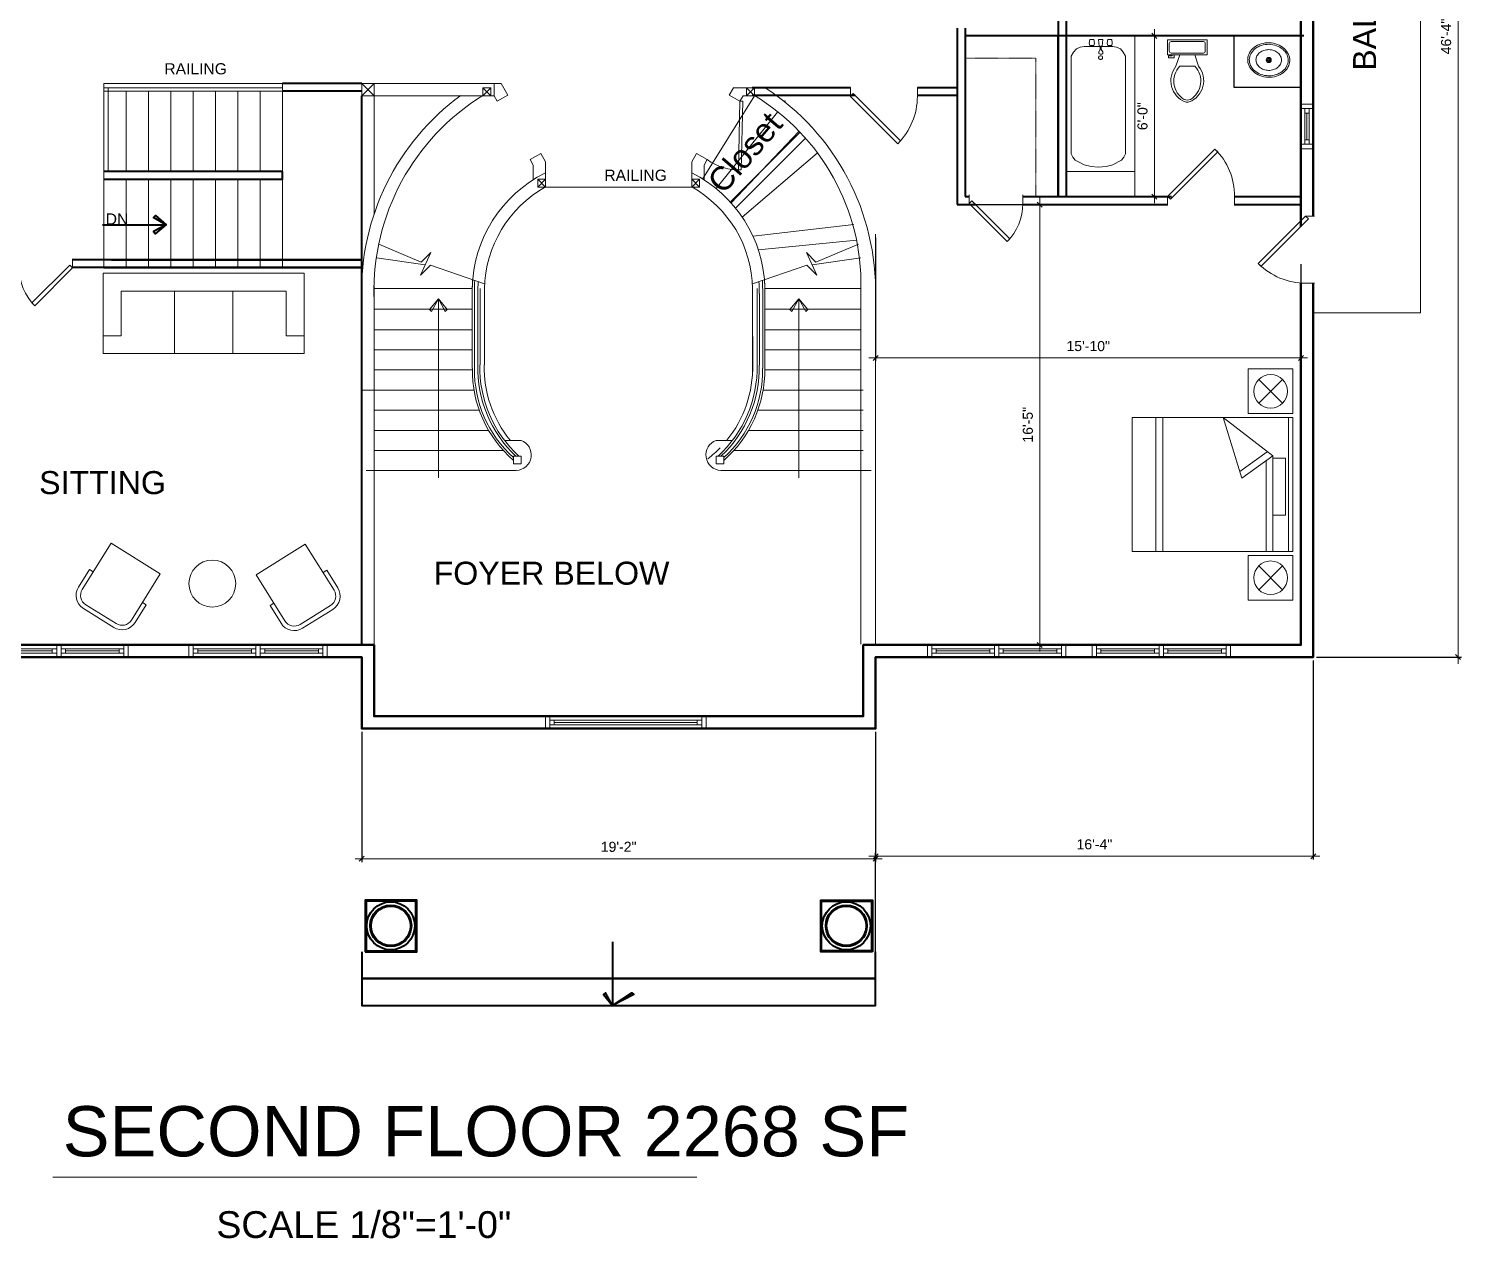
# Model space of a CAD drawing. Header units: inches. Extents: x 8 to 1527, y 13 to 937.
# Drawn here: x 885 to 1527, y 13 to 555 of the extents above; entities that cross this region are included whole.
import ezdxf

# ---------------------------------------------------------------- set-up
doc = ezdxf.new("R2010")
doc.units = ezdxf.units.IN
doc.header["$MEASUREMENT"] = 0
doc.linetypes.add('HIDDEN', pattern=[0.375, 0.25, -0.125])
doc.linetypes.add('Hidden (½x)', pattern=[0.1875, 0.125, -0.0625])
doc.layers.get('DefPoints').update_dxf_attribs({"color": 17})
doc.layers.add('1-N-FRAMING-TXT', color=4, linetype='Continuous')
doc.layers.add('PDF3_Text', color=7, linetype='Continuous')
for name, color, linetype, lineweight in [('A-DIM-480', 52, 'Continuous', 18), ('A-LIGHT+', 133, 'Continuous', 9), ('A-stairs', 30, 'Continuous', 13), ('A-WALL', 7, 'Continuous', 40), ('A-Wall-New', 1, 'Continuous', 50), ('A-windoor', 2, 'Continuous', 13), ('AFURNITURE', 134, 'Continuous', 18), ('Details', 2, 'Continuous', 15), ('DIM', 8, 'Continuous', 5), ('door', 43, 'Continuous', 13), ('Furniture', 132, 'Continuous', 5), ('hatch', 8, 'Continuous', 13)]:
    doc.layers.add(name, color=color, linetype=linetype, lineweight=lineweight)
doc.layers.add('PDF2_Layer 1', color=7, linetype='Continuous', true_color=0xffffff)
doc.styles.add('PDF Arial', font='arial.ttf')
doc.styles.get("Standard").update_dxf_attribs({"font": 'arial.ttf'})
doc.dimstyles.new('Forum 24', dxfattribs={"dimscale": 24, "dimtxt": 0.1875, "dimasz": 0.09375, "dimexe": 0.0625, "dimexo": 0.0625, "dimgap": 0.125, "dimtad": 1, "dimdec": 4, "dimrnd": 1, "dimzin": 7, "dimdsep": 46, "dimlunit": 4, "dimtxsty": 'Standard', "dimblk": 'OBLIQUE', "dimblk1": 'DIMTICK', "dimblk2": 'OBLIQUE', "dimcen": -0.0625, "dimdle": 0.125, "dimclrd": 256, "dimclre": 256, "dimclrt": 256, "dimadec": 0, "dimazin": 0, "dimtfac": 1, "dimtdec": 4, "dimtmove": 1, "dimatfit": 3, "dimfxl": 0.0625, "dimtvp": 1.2, "dimfrac": 2, "dimtolj": 1, "dimtzin": 7, "dimlwd": 13, "dimarcsym": 0})

# ---------------------------------------------------------------- blocks, each defined once
blk = doc.blocks.new('*U13')
for p, q in [((0, 0), (0, -4)), ((-24, 0), (-24, -4))]:
    blk.add_line(p, q)
blk.add_lwpolyline([(0, 0), (-16.97, 16.97), (-18.21, 15.73), (-1.24, -1.24)], close=True)
blk.add_arc((0, 0), 24, 135, 180)
blk = doc.blocks.new('A$C4D910482')
at = {"layer": 'Furniture', "linetype": 'Continuous'}
for p, q in [((31.34, 27.96), (7, 27.96)), ((16.29, 27.96), (16.29, 29.96)), ((31.34, 2), (31.34, 27.96)), ((2, 22.96), (2, 7)), ((7, 2), (31.34, 2)), ((16.29, 0), (16.29, 2))]:
    blk.add_line(p, q, dxfattribs=at)
for points in [[(16.29, 29.96), (7, 29.96)], [(0, 22.96), (0, 7)], [(7, 0), (16.29, 0)]]:
    blk.add_lwpolyline(points, dxfattribs=at)
for centre, radius, start, end in [((7, 22.96), 7, 90, 180), ((7, 22.96), 5, 90, 180), ((7, 7), 7, 180, 270), ((7, 7), 5, 180, 270)]:
    blk.add_arc(centre, radius, start, end, dxfattribs=at)
blk = doc.blocks.new('A$C13B4006E')
at = {"layer": 'Furniture'}
for p, q in [((0, 83.54), (0, 103.54)), ((0, 103.54), (20, 103.54)), ((20, 83.54), (20, 103.54)), ((4.68, 98.86), (15.32, 88.21)), ((4.68, 88.21), (15.32, 98.86)), ((0, 83.54), (20, 83.54)), ((2, 21.77), (2, 81.77)), ((9, 38.97), (9, 81.77)), ((12, 41.12), (12, 81.77)), ((58.34, 81.77), (58.34, 21.77)), ((61.34, 81.77), (61.34, 21.77)), ((9, 38.97), (22.88, 48.93)), ((11.48, 37.05), (23.81, 45.91)), ((22.88, 48.93), (31.26, 21.77)), ((31.26, 21.77), (9, 38.97)), ((0, 20), (20, 20)), ((0, 20), (0, 0)), ((20, 20), (20, 0)), ((4.68, 4.68), (15.32, 15.32)), ((4.68, 15.32), (15.32, 4.68)), ((0, 0), (20, 0))]:
    blk.add_line(p, q, dxfattribs=at)
blk.add_lwpolyline([(72, 81.77), (0, 81.77), (0, 21.77), (72, 21.77)], close=True, dxfattribs=at)
blk.add_lwpolyline([(9, 39.96), (3.3, 39.96), (3.3, 65.54), (9, 65.54)], dxfattribs=at)
for centre in [(10, 93.54), (10, 10)]:
    blk.add_circle(centre, 7.53, dxfattribs=at)
blk = doc.blocks.new('*U50')
for p, q in [((0, 0), (0, -4)), ((30, 0), (30, -4))]:
    blk.add_line(p, q)
blk.add_lwpolyline([(0, 0), (21.21, 21.21), (22.45, 19.98), (1.24, -1.24)], close=True)
blk.add_arc((0, 0), 30, 0, 45)
blk = doc.blocks.new('*U49')
for p, q in [((0, 0), (0, 4)), ((30, 0), (30, 4))]:
    blk.add_line(p, q)
blk.add_lwpolyline([(0, 0), (21.21, -21.21), (22.45, -19.98), (1.24, 1.24)], close=True)
blk.add_arc((0, 0), 30, 315, 0)
blk = doc.blocks.new('*U57')
for p, q in [((-24, 0), (4, 0)), ((-24, -3.75), (-24, -1.75)), ((-24, -1.75), (4, -1.75)), ((4, -3.75), (-24, -3.75)), ((-24, -5.5), (4, -5.5)), ((-22, -1.75), (-22, -3.75)), ((2, -2.75), (-22, -2.75)), ((2, -1.75), (2, -3.75)), ((4, -1.75), (4, -3.75))]:
    blk.add_line(p, q)
blk.add_lwpolyline([(-24, -5.5), (-26, -5.5), (-26, 0), (-24, 0)], close=True)
at = {"extrusion": (0, 0, -1)}
blk.add_lwpolyline([(-4, -5.5), (-6, -5.5), (-6, 0), (-4, 0)], close=True, dxfattribs=at)
blk = doc.blocks.new('*U25')
for p, q in [((-60, 0), (8, 0)), ((-60, -3.75), (-60, -1.75)), ((-60, -1.75), (8, -1.75)), ((8, -3.75), (-60, -3.75)), ((-60, -5.5), (8, -5.5)), ((-58, -1.75), (-58, -3.75)), ((6, -2.75), (-58, -2.75)), ((6, -1.75), (6, -3.75)), ((8, -1.75), (8, -3.75))]:
    blk.add_line(p, q)
blk.add_lwpolyline([(-60, -5.5), (-62, -5.5), (-62, 0), (-60, 0)], close=True)
at = {"extrusion": (0, 0, -1)}
blk.add_lwpolyline([(-8, -5.5), (-10, -5.5), (-10, 0), (-8, 0)], close=True, dxfattribs=at)
blk = doc.blocks.new('*U24')
for p, q in [((-24, 0), (-8, 0)), ((-24, -3.75), (-24, -1.75)), ((-24, -1.75), (-8, -1.75)), ((-8, -3.75), (-24, -3.75)), ((-24, -5.5), (-8, -5.5)), ((-22, -1.75), (-22, -3.75)), ((-10, -2.75), (-22, -2.75)), ((-10, -1.75), (-10, -3.75)), ((-8, -1.75), (-8, -3.75))]:
    blk.add_line(p, q)
blk.add_lwpolyline([(-24, -5.5), (-26, -5.5), (-26, 0), (-24, 0)], close=True)
at = {"extrusion": (0, 0, -1)}
blk.add_lwpolyline([(8, -5.5), (6, -5.5), (6, 0), (8, 0)], close=True, dxfattribs=at)
blk = doc.blocks.new('_Oblique')
at = {"color": 0, "linetype": 'ByBlock', "lineweight": -2}
blk.add_line((-0.5, -0.5), (0.5, 0.5), dxfattribs=at)
blk = doc.blocks.new('*D63')
at = {"layer": 'DefPoints', "color": 0, "transparency": 16777216}
for p in [(1300.92, 475.86), (1300.92, 278.65), (1337.93, 278.65)]:
    blk.add_point(p, dxfattribs=at)
at = {"layer": 'DIM', "lineweight": -2, "transparency": 16777216}
for p, q in [((1302.42, 475.86), (1339.43, 475.86)), ((1302.42, 278.65), (1339.43, 278.65))]:
    blk.add_line(p, q, dxfattribs=at)
at = {"layer": 'DIM', "lineweight": 13, "transparency": 16777216}
blk.add_line((1337.93, 478.86), (1337.93, 275.65), dxfattribs=at)
at = {"layer": 'DIM', "lineweight": 13, "transparency": 16777216, "xscale": 2.25, "yscale": 2.25, "zscale": 2.25}
for p, rotation in [((1337.93, 475.86), 90), ((1337.93, 278.65), 270)]:
    blk.add_blockref('_Oblique', p, dxfattribs=dict(at, rotation=rotation))
at = {"layer": 'DIM', "transparency": 16777216, "insert": (1332.63, 377.25), "char_height": 4.5, "attachment_point": 5, "rotation": 90}
blk.add_mtext('\\A1;16\'-5"', dxfattribs=at)
blk = doc.blocks.new('DIMTICK')
for p, q in [((-1, 0), (1, 0)), ((0, 1), (0, -1))]:
    blk.add_line(p, q)
at = {"const_width": 0.141}
blk.add_lwpolyline([(0.71, 0.71), (-0.71, -0.71)], dxfattribs=at)
blk = doc.blocks.new('*D64')
at = {"layer": 'DefPoints', "color": 0, "transparency": 16777216}
for p in [(1264.41, 462.64), (1454.91, 450.64), (1454.91, 407.17)]:
    blk.add_point(p, dxfattribs=at)
at = {"layer": 'DIM', "lineweight": -2, "transparency": 16777216}
for p, q in [((1264.41, 461.14), (1264.41, 405.67)), ((1454.91, 449.14), (1454.91, 405.67))]:
    blk.add_line(p, q, dxfattribs=at)
at = {"layer": 'DIM', "lineweight": 13, "transparency": 16777216}
blk.add_line((1261.41, 407.17), (1457.91, 407.17), dxfattribs=at)
at = {"layer": 'DIM', "lineweight": 13, "transparency": 16777216, "xscale": 2.25, "yscale": 2.25, "zscale": 2.25, "rotation": 180}
blk.add_blockref('_Oblique', (1264.41, 407.17), dxfattribs=at)
at = {"layer": 'DIM', "lineweight": 13, "transparency": 16777216, "xscale": 2.25, "yscale": 2.25, "zscale": 2.25}
blk.add_blockref('_Oblique', (1454.91, 407.17), dxfattribs=at)
at = {"layer": 'DIM', "transparency": 16777216, "insert": (1359.66, 412.47), "char_height": 4.5, "attachment_point": 5}
blk.add_mtext('\\A1;15\'-10"', dxfattribs=at)
blk = doc.blocks.new('*D66')
at = {"layer": 'A-DIM-480', "lineweight": -2, "transparency": 16777216}
for p, q in [((1460.41, 271.65), (1460.41, 182.47)), ((1264.41, 118.65), (1264.41, 185.47))]:
    blk.add_line(p, q, dxfattribs=at)
at = {"layer": 'A-DIM-480', "lineweight": 13, "transparency": 16777216}
blk.add_line((1261.41, 183.97), (1463.41, 183.97), dxfattribs=at)
at = {"layer": 'DefPoints', "color": 0, "transparency": 16777216}
for p in [(1460.41, 273.15), (1460.41, 183.97), (1264.41, 117.15)]:
    blk.add_point(p, dxfattribs=at)
at = {"layer": 'A-DIM-480', "lineweight": 13, "transparency": 16777216, "xscale": 2.25, "yscale": 2.25, "zscale": 2.25, "rotation": 180}
blk.add_blockref('_Oblique', (1264.41, 183.97), dxfattribs=at)
at = {"layer": 'A-DIM-480', "lineweight": 13, "transparency": 16777216, "xscale": 2.25, "yscale": 2.25, "zscale": 2.25}
blk.add_blockref('_Oblique', (1460.41, 183.97), dxfattribs=at)
at = {"layer": 'A-DIM-480', "transparency": 16777216, "insert": (1362.41, 189.27), "char_height": 4.5, "attachment_point": 5}
blk.add_mtext('\\A1;16\'-4"', dxfattribs=at)
blk = doc.blocks.new('*D67')
at = {"layer": 'A-DIM-480', "lineweight": -2, "transparency": 16777216}
for p, q in [((1461.91, 829.23), (1526.73, 829.23)), ((1461.91, 273.15), (1526.73, 273.15))]:
    blk.add_line(p, q, dxfattribs=at)
at = {"layer": 'A-DIM-480', "lineweight": 13, "transparency": 16777216}
blk.add_line((1525.23, 270.15), (1525.23, 832.23), dxfattribs=at)
at = {"layer": 'DefPoints', "color": 0, "transparency": 16777216}
for p in [(1460.41, 829.23), (1525.23, 829.23), (1460.41, 273.15)]:
    blk.add_point(p, dxfattribs=at)
at = {"layer": 'A-DIM-480', "lineweight": 13, "transparency": 16777216, "xscale": 2.25, "yscale": 2.25, "zscale": 2.25}
for p, rotation in [((1525.23, 829.23), 90), ((1525.23, 273.15), 270)]:
    blk.add_blockref('_Oblique', p, dxfattribs=dict(at, rotation=rotation))
at = {"layer": 'A-DIM-480', "transparency": 16777216, "insert": (1519.93, 551.19), "char_height": 4.5, "attachment_point": 5, "rotation": 90}
blk.add_mtext('\\A1;46\'-4"', dxfattribs=at)
blk = doc.blocks.new('*D68')
at = {"layer": 'A-DIM-480', "lineweight": -2, "transparency": 16777216}
for p, q in [((1034.33, 239.65), (1034.33, 181.35)), ((1264.41, 239.64), (1264.41, 181.35))]:
    blk.add_line(p, q, dxfattribs=at)
at = {"layer": 'A-DIM-480', "lineweight": 13, "transparency": 16777216}
blk.add_line((1031.33, 182.85), (1267.41, 182.85), dxfattribs=at)
at = {"layer": 'DefPoints', "color": 0, "transparency": 16777216}
for p in [(1034.33, 241.15), (1264.41, 241.14), (1264.41, 182.85)]:
    blk.add_point(p, dxfattribs=at)
at = {"layer": 'A-DIM-480', "lineweight": 13, "transparency": 16777216, "xscale": 2.25, "yscale": 2.25, "zscale": 2.25, "rotation": 180}
blk.add_blockref('_Oblique', (1034.33, 182.85), dxfattribs=at)
at = {"layer": 'A-DIM-480', "lineweight": 13, "transparency": 16777216, "xscale": 2.25, "yscale": 2.25, "zscale": 2.25}
blk.add_blockref('_Oblique', (1264.41, 182.85), dxfattribs=at)
at = {"layer": 'A-DIM-480', "transparency": 16777216, "insert": (1149.37, 188.15), "char_height": 4.5, "attachment_point": 5}
blk.add_mtext('\\A1;19\'-2"', dxfattribs=at)
blk = doc.blocks.new('A$C7F3F290D')
at = {"layer": 'Furniture', "linetype": 'Continuous'}
for p, q in [((32, 28), (32, 0)), ((58, 28), (58, 0)), ((8, 8), (0, 8)), ((90, 8), (82, 8))]:
    blk.add_line(p, q, dxfattribs=at)
blk.add_lwpolyline([(0, 36), (90, 36), (90, 0), (0, 0)], close=True, dxfattribs=at)
blk.add_lwpolyline([(8, 8), (8, 28), (82, 28), (82, 8)], dxfattribs=at)
blk = doc.blocks.new('A$C2cd7cfdc')
at = {"layer": 'AFURNITURE'}
for p, q in [((0, 60.75), (0, 0)), ((30.81, 60.75), (0, 60.75)), ((8.12, 57.86), (5.56, 56.52)), ((11.23, 58.53), (8.12, 57.86)), ((14.34, 58.86), (11.23, 58.53)), ((14.34, 58.86), (18.01, 58.53)), ((18.01, 58.53), (20.9, 57.86)), ((20.9, 57.86), (23.35, 56.52)), ((30.81, 0), (30.81, 60.75)), ((2.34, 52.86), (2.22, 51.08)), ((3, 54.3), (2.34, 52.86)), ((4.11, 55.63), (3, 54.3)), ((5.56, 56.52), (4.11, 55.63)), ((23.35, 56.52), (24.8, 55.63)), ((24.8, 55.63), (25.91, 54.3)), ((25.91, 54.3), (26.58, 52.86)), ((26.58, 52.86), (26.69, 51.08)), ((2.22, 51.08), (2.22, 10.82)), ((26.69, 51.08), (26.69, 10.82)), ((2.22, 10.82), (2.34, 9.04)), ((2.34, 9.04), (3.34, 7.26)), ((3.34, 7.26), (4.67, 5.82)), ((14.68, 10.04), (14.57, 9.82)), ((14.57, 9.82), (14.57, 9.71)), ((14.57, 9.71), (14.57, 9.49)), ((14.57, 9.49), (14.68, 9.49)), ((14.9, 10.38), (14.68, 10.38)), ((14.68, 10.38), (14.68, 10.15)), ((14.68, 10.15), (14.68, 10.04)), ((14.68, 9.49), (14.68, 9.38)), ((14.68, 9.38), (14.68, 9.15)), ((14.68, 9.15), (14.9, 9.15)), ((14.68, 7.93), (15.23, 8.26)), ((14.68, 7.93), (14.68, 7.15)), ((14.68, 7.15), (15.35, 6.15)), ((15.01, 10.49), (14.9, 10.49)), ((14.9, 10.49), (14.9, 10.38)), ((14.9, 9.15), (14.9, 9.04)), ((14.9, 9.04), (15.01, 9.04)), ((15.23, 10.49), (15.01, 10.49)), ((15.01, 9.04), (15.23, 8.93)), ((15.35, 10.6), (15.23, 10.6)), ((15.23, 10.6), (15.23, 10.49)), ((15.23, 8.93), (15.35, 8.93)), ((15.23, 8.26), (16.01, 8.26)), ((15.46, 10.6), (15.35, 10.6)), ((15.35, 8.93), (15.46, 8.93)), ((15.68, 10.6), (15.46, 10.6)), ((15.46, 8.93), (15.68, 8.93)), ((15.79, 10.6), (15.68, 10.6)), ((15.68, 8.93), (15.79, 8.93)), ((15.79, 10.49), (15.79, 10.6)), ((16.01, 10.49), (15.79, 10.49)), ((15.79, 8.93), (16.01, 9.04)), ((15.79, 6.15), (16.46, 7.15)), ((16.12, 10.38), (16.01, 10.49)), ((16.01, 9.04), (16.12, 9.15)), ((16.01, 8.26), (16.46, 7.93)), ((16.35, 10.15), (16.12, 10.38)), ((16.12, 9.15), (16.35, 9.38)), ((16.35, 10.04), (16.35, 10.15)), ((16.35, 9.82), (16.35, 10.04)), ((16.35, 9.71), (16.35, 9.82)), ((16.35, 9.49), (16.35, 9.71)), ((16.35, 9.38), (16.35, 9.49)), ((16.46, 7.93), (16.46, 7.15)), ((25.58, 7.26), (24.35, 5.82)), ((26.58, 9.04), (25.58, 7.26)), ((26.69, 10.82), (26.58, 9.04)), ((0, 0), (30.81, 0)), ((4.67, 5.82), (6.34, 5.04)), ((6.34, 5.04), (8.12, 4.71)), ((20.9, 4.71), (8.12, 4.71)), ((10.34, 3.26), (10.67, 4.26)), ((10.34, 3.26), (10.67, 1.7)), ((10.67, 4.26), (12.45, 4.26)), ((10.67, 1.7), (12.45, 1.7)), ((12.45, 4.26), (12.68, 3.26)), ((12.45, 1.7), (12.68, 3.26)), ((14.57, 1.7), (14.9, 4.6)), ((14.57, 1.7), (16.46, 1.7)), ((14.9, 4.6), (15.35, 4.6)), ((15.35, 6.15), (15.35, 4.6)), ((15.79, 6.15), (15.79, 4.6)), ((15.79, 4.6), (16.12, 4.6)), ((16.46, 1.7), (16.12, 4.6)), ((18.35, 3.26), (18.68, 4.26)), ((18.35, 3.26), (18.68, 1.7)), ((18.68, 4.26), (20.46, 4.26)), ((18.68, 1.7), (20.46, 1.7)), ((20.46, 4.26), (20.68, 3.26)), ((20.46, 1.7), (20.68, 3.26)), ((22.57, 5.04), (20.79, 4.71)), ((24.35, 5.82), (22.57, 5.04))]:
    blk.add_line(p, q, dxfattribs=at)
blk = doc.blocks.new('Toilet - top')
for p, q in [((9.5, -6), (9.5, -2)), ((-10, -8.5), (-8, -8.5)), ((-10, -9.5), (-10, -8.5)), ((-7, -9.5), (-10, -9.5)), ((-8, -8.5), (-8, -8)), ((-7, -8), (-7, -9.5)), ((-4, -8), (-6, -14)), ((4, -14), (-4, -14)), ((4, -8), (6, -14))]:
    blk.add_line(p, q)
blk.add_lwpolyline([(10.5, -8), (10.5, 0), (-10.5, 0), (-10.5, -8)], close=True)
for points in [[(-9.5, -2), (-9.5, -6)], [(8.5, -1), (-8.5, -1)], [(-8.5, -7), (8.5, -7)]]:
    blk.add_lwpolyline(points)
for centre, radius, start, end in [((-8.62, -1.88), 0.884, 81.8699, 188.1301), ((-8.62, -6.12), 0.884, 171.8699, 278.1301), ((8.62, -1.88), 0.884, 351.8699, 98.1301), ((8.62, -6.12), 0.884, 261.8699, 8.1301), ((3.52, -21.58), 12.17, 141.46911, 247.97143), ((4.2, -21.82), 11.33, 136.36773, 238.94682), ((-3.52, -21.58), 12.17, 292.02843, 38.53071), ((-4.2, -21.82), 11.33, 301.05301, 43.63209), ((0, -27.88), 4, 245.73182, 294.26817), ((0, -29), 4, 254.86053, 285.13947)]:
    blk.add_arc(centre, radius, start, end)
blk = doc.blocks.new('Sink - Oval top')
for p, q in [((-1, 0), (1, 0)), ((0, 1), (0, -1))]:
    blk.add_line(p, q)
at = {"linetype": 'Continuous'}
for points in [[(-12.23, 0.39, 0.117634), (-11.46, -3.36, 0.104469), (-8.88, -6.8, 0.090016), (-5.08, -9.07, 0.08192), (-0.32, -10.02, 0.08192), (4.49, -9.38, 0.090016), (8.42, -7.36, 0.104469), (11.22, -4.09, 0.117634), (12.23, -0.39, 0.117634), (11.46, 3.36, 0.104469), (8.88, 6.8, 0.090016), (5.08, 9.07, 0.08192), (0.32, 10.02, 0.08192), (-4.49, 9.38, 0.090016), (-8.42, 7.36, 0.104469), (-11.22, 4.09, 0.117634)], [(-11.29, 0.16, 0.118622), (-10.52, -3.25, 0.104678), (-8.07, -6.36, 0.089562), (-4.54, -8.37, 0.081185), (-0.13, -9.15, 0.081185), (4.3, -8.49, 0.089562), (7.89, -6.58, 0.104678), (10.42, -3.55, 0.118622), (11.29, -0.16, 0.118622), (10.52, 3.25, 0.104678), (8.07, 6.36, 0.089562), (4.54, 8.37, 0.081185), (0.13, 9.15, 0.081185), (-4.3, 8.49, 0.089562), (-7.89, 6.58, 0.104678), (-10.42, 3.55, 0.118622)], [(-7.42, 0.08, 0.118283), (-6.91, -2.17, 0.104607), (-5.29, -4.21, 0.089718), (-2.97, -5.53, 0.081436), (-0.07, -6.04, 0.081436), (2.84, -5.59, 0.089718), (5.2, -4.33, 0.104607), (6.86, -2.32, 0.118283), (7.42, -0.08, 0.118283), (6.91, 2.17, 0.104607), (5.29, 4.21, 0.089718), (2.97, 5.53, 0.081436), (0.07, 6.04, 0.081436), (-2.84, 5.59, 0.089718), (-5.2, 4.33, 0.104607), (-6.86, 2.32, 0.118283)]]:
    blk.add_lwpolyline(points, format="xyb", close=True, dxfattribs=at)
for radius in [1.5, 1]:
    blk.add_circle((0, 0), radius)
blk = doc.blocks.new('*D75')
at = {"layer": 'A-DIM-480', "lineweight": 13, "transparency": 16777216}
blk.add_line((1389.26, 554.48), (1389.26, 476.48), dxfattribs=at)
at = {"layer": 'A-DIM-480', "lineweight": -2, "transparency": 16777216}
for p, q in [((1382.02, 551.48), (1390.76, 551.48)), ((1382.02, 479.48), (1390.76, 479.48))]:
    blk.add_line(p, q, dxfattribs=at)
at = {"layer": 'DefPoints', "color": 0, "transparency": 16777216}
for p in [(1380.52, 551.48), (1380.52, 479.48), (1389.26, 479.48)]:
    blk.add_point(p, dxfattribs=at)
at = {"layer": 'A-DIM-480', "lineweight": 13, "transparency": 16777216, "xscale": 2.25, "yscale": 2.25, "zscale": 2.25}
for p, rotation in [((1389.26, 551.48), 90), ((1389.26, 479.48), 270)]:
    blk.add_blockref('_Oblique', p, dxfattribs=dict(at, rotation=rotation))
at = {"layer": 'A-DIM-480', "transparency": 16777216, "insert": (1383.96, 515.48), "char_height": 4.5, "attachment_point": 5, "rotation": 90}
blk.add_mtext('\\A1;6\'-0"', dxfattribs=at)
blk = doc.blocks.new('*U52')
for p, q in [((0, 0), (0, -4)), ((24, 0), (24, -4))]:
    blk.add_line(p, q)
blk.add_lwpolyline([(0, 0), (16.97, 16.97), (18.21, 15.73), (1.24, -1.24)], close=True)
blk.add_arc((0, 0), 24, 0, 45)

msp = doc.modelspace()

# ---------------------------------------------------------------- linework, layer by layer
at = {"layer": '1-N-FRAMING-TXT'}
msp.add_lwpolyline([(1454.91468, 551.48389), (1424.91468, 551.48389), (1424.91468, 528.48389), (1454.91468, 528.48389)], close=True, dxfattribs=at)
at = {"layer": 'A-DIM-480'}
for p, q in [((1508.41468, 679.5697), (1508.41468, 427.40029)), ((1508.41468, 427.40029), (1460.41468, 427.40029))]:
    msp.add_line(p, q, dxfattribs=at)
at = {"layer": 'A-LIGHT+'}
for points in [[(918.90228, 487.18722), (918.90228, 530.18722)], [(1380.52383, 491.73389), (1380.52383, 479.48389)]]:
    msp.add_lwpolyline(points, dxfattribs=at)
at = {"layer": 'A-stairs'}
for p, q in [((918.83184, 530.18722), (918.83184, 490.68722)), ((998.83184, 530.18722), (918.83184, 530.18722)), ((998.83184, 528.18722), (918.83184, 528.18722)), ((920.83184, 528.18722), (920.83184, 490.68722)), ((928.83184, 526.68722), (928.83184, 490.68722)), ((938.83184, 526.68722), (938.83184, 490.68722)), ((948.83184, 526.68722), (948.83184, 490.68722)), ((958.83184, 526.68722), (958.83184, 490.68722)), ((968.83184, 526.68722), (968.83184, 490.68722)), ((978.83184, 526.68722), (978.83184, 490.68722)), ((988.83184, 526.68722), (988.83184, 490.68722)), ((998.83184, 530.18722), (998.83184, 490.68722)), ((1213.61408, 528.18722), (1253.14757, 528.18722)), ((1210.17475, 524.66722), (1186.97408, 487.30722)), ((1198.89542, 524.90722), (1203.69475, 522.18722)), ((1203.69475, 522.18722), (1205.13475, 524.66722)), ((1205.13475, 524.66722), (1210.17542, 524.66722)), ((918.90228, 487.18722), (918.90228, 447.66722)), ((928.83184, 487.18722), (928.83184, 447.66722)), ((938.83184, 487.18722), (938.83184, 447.66722)), ((948.83184, 487.18722), (948.83184, 447.66722)), ((958.83184, 487.18722), (958.83184, 447.66722)), ((968.83184, 487.18722), (968.83184, 447.66722)), ((978.83184, 487.18722), (978.83184, 447.66722)), ((988.83184, 487.18722), (988.83184, 447.66722)), ((998.83184, 487.18722), (998.83184, 447.66722)), ((1182.09475, 483.70722), (1116.43273, 483.70722))]:
    msp.add_line(p, q, dxfattribs=at)
for points in [[(1034.33468, 524.66722), (1034.33468, 530.18722), (1096.81402, 530.18722), (1099.77468, 524.90722)], [(1034.33468, 530.18722), (1039.85402, 524.66722)], [(1039.85468, 530.18722), (1034.33535, 524.66722)], [(1092.09468, 524.66722), (1088.57402, 528.18722)], [(1088.57468, 524.66722), (1092.09535, 528.18722)], [(1093.61468, 524.66722), (1093.61468, 530.18722)], [(1198.89482, 524.90722), (1200.81415, 528.18722)], [(1200.81482, 528.18722), (1213.61415, 528.18722)], [(1210.17475, 524.66722), (1206.65408, 528.18722)], [(1206.65468, 524.66722), (1210.17535, 528.18722)], [(1093.61468, 524.66722), (1088.57402, 524.66722), (1034.33468, 524.66722), (1078.73468, 524.66722)], [(1039.85468, 471.30722), (1039.85468, 524.66722)], [(1099.77535, 524.90722), (1094.97468, 522.18722), (1093.61535, 524.66722)], [(1222.65468, 522.66722), (1223.13535, 522.50722)], [(1223.45475, 522.42722), (1224.17475, 522.18789)], [(1192.97475, 483.06722), (1220.57475, 517.30722)], [(1230.4328, 508.02722), (1199.3128, 476.90722)], [(1230.01475, 508.66722), (1199.69475, 476.66722)], [(1232.9128, 505.54729), (1201.7928, 474.42662)], [(1111.13462, 486.90722), (1111.13462, 493.54722), (1109.69462, 496.02722)], [(1182.09475, 494.98722), (1184.25475, 498.74722), (1189.05408, 496.02722)], [(1182.09475, 483.78722), (1182.09475, 494.98789)], [(1187.61475, 486.90722), (1187.61475, 493.54722), (1189.05342, 496.02722)], [(1204.73468, 470.26722), (1238.33335, 498.90789)], [(1116.65468, 483.70722), (1113.13402, 487.22656)], [(1113.13462, 483.70722), (1116.65528, 487.22656)], [(1185.61475, 483.70722), (1182.09408, 487.22656)], [(1182.09475, 483.70722), (1185.61542, 487.22656)], [(1254.64815, 467.00056), (1209.54815, 461.72722)], [(1264.41475, 278.64789), (1264.41475, 462.63755)], [(1065.05468, 448.74789), (1060.57402, 444.26722), (1065.29402, 454.42789), (1060.97402, 450.10789), (1042.01402, 458.18789)], [(1211.93475, 455.63989), (1255.95075, 459.87522)], [(1233.61475, 448.74789), (1238.09408, 444.26722), (1233.45475, 454.42789), (1237.69408, 450.10789), (1256.73475, 458.18789)], [(1062.73468, 448.82789), (1040.89468, 452.02856)], [(1236.01475, 448.82789), (1257.85475, 452.02856)], [(1089.37475, 440.34856), (1065.05475, 448.74856)], [(1209.29475, 440.34856), (1233.61475, 448.74856)], [(1039.85468, 423.46789), (1039.85468, 439.54722)], [(1039.85468, 246.64789), (1039.85468, 438.26789), (1083.85468, 438.26789), (1083.85468, 402.42789)], [(1087.29475, 404.10789), (1087.29475, 438.26722)], [(1213.93475, 402.42789), (1213.93475, 438.26789)], [(1214.89482, 402.42789), (1214.89482, 438.26789), (1257.89468, 438.26789)], [(1257.89468, 278.90775), (1257.89468, 438.26789)], [(1068.65468, 353.54789), (1068.65468, 433.62856), (1071.69402, 428.02856), (1072.65468, 428.82789), (1068.65468, 433.62856), (1065.61402, 428.02856), (1064.65468, 428.82789), (1068.65468, 433.62856)], [(1086.33468, 436.02789), (1086.33468, 403.94789)], [(1212.41475, 436.02789), (1212.41475, 403.94789)], [(1230.01475, 353.54789), (1230.01475, 433.62856), (1226.97408, 428.02856), (1226.01475, 428.82789), (1230.01475, 433.62856), (1233.13475, 428.02856), (1234.09408, 428.82789), (1230.01475, 433.62856)], [(1264.41475, 434.66789), (1264.41475, 370.26722)], [(1083.85468, 429.06856), (1039.85468, 429.06856)], [(1214.89482, 429.06856), (1257.89468, 429.06856)], [(1083.85468, 419.78789), (1039.85468, 419.78789)], [(1089.29475, 420.02789), (1089.29475, 407.78789)], [(1214.89482, 419.78789), (1257.89468, 419.78789)], [(1257.89468, 420.02789), (1257.89468, 407.78789)], [(1039.85468, 401.06856), (1039.85468, 416.82789)], [(1083.85468, 410.74789), (1039.85468, 410.74789)], [(1209.45475, 401.06856), (1209.45475, 416.82789)], [(1214.89482, 410.74789), (1257.89468, 410.74789)], [(1083.85468, 401.78789), (1039.85468, 401.78789)], [(1214.89482, 401.78789), (1257.89468, 401.78789)], [(1084.57468, 392.74789), (1039.85468, 392.74789), (1034.33535, 392.74789)], [(1214.17475, 392.74789), (1258.89475, 392.74789)], [(1086.89468, 383.78789), (1039.85402, 383.78789)], [(1211.77475, 383.78789), (1258.89608, 383.78789)], [(1091.05468, 374.74789), (1039.85402, 374.74789)], [(1207.61475, 374.74789), (1258.89608, 374.74789)], [(1097.61468, 365.78789), (1039.85402, 365.78789)], [(1105.69468, 370.26789), (1098.33535, 370.26789)], [(1193.05475, 370.26789), (1200.41542, 370.26789)], [(1201.13475, 365.78789), (1258.89542, 365.78789)], [(1103.53468, 356.74789), (1036.33535, 356.74789)], [(1195.21475, 356.74789), (1262.41542, 356.74789)]]:
    msp.add_lwpolyline(points, dxfattribs=at)
for points in [[(1034.33468, 524.66722), (1039.85402, 524.66722), (1039.85402, 530.18722), (1034.33468, 530.18722)], [(1092.09468, 524.66722), (1088.57402, 524.66722), (1088.57402, 528.18722), (1092.09468, 528.18722)], [(1206.65468, 524.66722), (1210.17468, 524.66722), (1210.17468, 528.18722), (1206.65468, 528.18722)], [(1203.69475, 522.18722), (1203.05408, 491.46722), (1204.25475, 491.46722), (1204.97475, 522.18722)], [(1113.13462, 483.70722), (1116.65462, 483.70722), (1116.65462, 487.22656), (1113.13462, 487.22656)], [(1182.09475, 483.70722), (1185.61475, 483.70722), (1185.61475, 487.22656), (1182.09475, 487.22656)], [(1102.25468, 359.70789), (1105.69468, 359.70789), (1105.69468, 363.22789), (1102.25468, 363.22789)], [(1196.49475, 359.70789), (1192.97542, 359.70789), (1192.97542, 363.22789), (1196.49475, 363.22789)]]:
    msp.add_lwpolyline(points, close=True, dxfattribs=at)
for points in [[(1089.29475, 404.10789), (1089.29475, 438.26722, -0.265595751), (1116.57468, 483.78722), (1116.57468, 494.98722), (1114.49535, 498.74722), (1109.69468, 496.02722)], [(1209.37475, 404.10789), (1209.37475, 438.26722, 0.265574079), (1182.08675, 483.81389)], [(1084.81468, 402.42789), (1084.81468, 438.26789, -0.017137568), (1084.94135, 441.92656)], [(1193.91475, 363.23056, 0.216558178), (1211.37475, 404.10789), (1211.37475, 438.26722)]]:
    msp.add_lwpolyline(points, format="xyb", dxfattribs=at)
for centre, radius, start, end in [((1155.89433, 437.18849), 108.52194, 358.6923274, 56.98504549), ((1142.77658, 437.18972), 108.52015, 126.18862973, 181.30728704), ((1142.77424, 437.18997), 103.00048, 121.76701533, 181.34039933), ((1158.71868, 439.97085), 99.19062, 359.0162654, 58.77799528), ((1202.9389, 514.86847), 23.40127, 233.48615807, 273.23813402), ((1142.77615, 437.18722), 59.00045, 116.37231555, 178.8293423), ((1155.89344, 437.1885), 59.00038, 1.17517693, 63.63216764), ((1138.36741, 438.27822), 54.51206, 175.80564923, 180.00104607), ((1141.15448, 437.13379), 54.83095, 175.60608831, 181.15569092), ((1157.50155, 437.17712), 54.83095, 358.84430908, 4.39391169), ((1160.55234, 438.27341), 53.30241, 0.00481105, 3.92991319), ((1161.39797, 438.31765), 53.41686, 359.95592521, 4.23737949), ((1137.57879, 401.74897), 53.72248, 179.21546726, 228.87695186), ((1137.57426, 401.74753), 52.75794, 179.20896881, 227.92353473), ((1140.93921, 402.86936), 54.68268, 178.82584692, 226.416946), ((1140.92993, 402.86651), 53.7164, 178.66937978, 227.55065087), ((1140.93747, 402.86956), 51.72334, 178.67244474, 219.05007308), ((1157.65622, 402.86936), 54.68268, 313.583054, 1.17415308), ((1161.09031, 401.74852), 53.72148, 311.12255462, 0.78502626), ((1161.09711, 401.74901), 52.76131, 312.07812135, 0.78937511), ((1157.65319, 402.86855), 51.72273, 320.95082002, 1.32868711), ((1103.33614, 363.74917), 6.92079, 271.64389975, 70.47443192), ((1195.33382, 363.74966), 6.91876, 109.5252418, 268.37555083), ((1157.62573, 402.89817), 51.76028, 307.76934162, 315.95294022)]:
    msp.add_arc(centre, radius, start, end, dxfattribs=at)
at = {"layer": 'A-WALL'}
for p, q in [((1346.21784, 626.98389), (1346.21784, 479.48389)), ((1349.71784, 626.98389), (1349.71784, 479.48389)), ((1300.92008, 554.98389), (1300.92008, 508.43464)), ((1304.54508, 554.98389), (1304.54508, 511.1625)), ((1456.14227, 551.48389), (1304.54508, 551.48389)), ((1346.21784, 479.48389), (1346.21784, 551.48389)), ((1034.33468, 530.18722), (998.83184, 530.18722)), ((1034.33468, 526.68722), (998.83184, 526.68722)), ((1253.14757, 528.18722), (1209.10889, 528.18722)), ((1300.92008, 528.18722), (1283.14757, 528.18722)), ((1255.30508, 524.68722), (1209.10889, 524.68722)), ((1300.92008, 524.68722), (1283.14757, 524.68722)), ((1300.92008, 508.43464), (1300.92008, 475.85889)), ((1304.54508, 513.12623), (1304.54508, 479.48389)), ((998.83184, 490.68722), (918.83184, 490.68722)), ((998.83184, 487.18722), (998.83184, 490.68722)), ((998.83184, 487.18722), (918.83184, 487.18722)), ((1300.92008, 475.85889), (1309.28872, 475.85889)), ((1304.54508, 479.48389), (1306.3536, 479.48389)), ((1330.34919, 475.85889), (1395.19423, 475.85889)), ((1330.3536, 479.48389), (1396.92572, 479.48389)), ((1425.19423, 479.48389), (1454.91468, 479.48389)), ((1425.19423, 475.85889), (1454.91468, 475.85889)), ((1034.33468, 451.16722), (904.88216, 451.16722)), ((922.33184, 451.16722), (1034.33468, 451.16722)), ((1034.33468, 447.66722), (904.88216, 447.66722)), ((918.83184, 447.66722), (1034.33468, 447.66722))]:
    msp.add_line(p, q, dxfattribs=at)
for points in [[(1034.33468, 278.64789), (1034.33468, 524.66789)], [(918.27443, 466.79626), (946.7551, 466.79626), (941.15443, 463.75559), (941.9551, 462.79626), (946.7551, 466.79626), (941.15443, 470.05082), (941.9551, 471.01149), (946.7551, 466.79626)], [(1034.33468, 141.14789), (1034.33468, 117.14789), (1264.41402, 117.14789), (1264.41402, 141.14789)], [(1146.57468, 145.62856), (1146.57468, 117.14789), (1143.53402, 122.74856), (1142.57468, 121.94789), (1146.57468, 117.14789), (1155.21475, 122.74856), (1156.17542, 121.94789), (1146.57468, 117.14789)], [(1264.41402, 129.14789), (1034.33468, 129.14789), (1264.41402, 129.14789)]]:
    msp.add_lwpolyline(points, dxfattribs=at)
for points in [[(1035.85468, 141.14789), (1058.97535, 141.14789), (1058.97535, 164.26856), (1035.85468, 164.26856)], [(1035.85468, 141.14789), (1058.97535, 141.14789), (1058.97535, 164.26856), (1035.85468, 164.26856)], [(1036.25468, 141.54856), (1058.57402, 141.54856), (1058.57402, 163.86789), (1036.25468, 163.86789)], [(1036.25468, 141.54856), (1058.57402, 141.54856), (1058.57402, 163.86789), (1036.25468, 163.86789)], [(1262.97408, 141.14789), (1239.85342, 141.14789), (1239.85342, 164.26856), (1262.97408, 164.26856)], [(1262.97408, 141.14789), (1239.85342, 141.14789), (1239.85342, 164.26856), (1262.97408, 164.26856)], [(1262.57402, 141.54856), (1240.25468, 141.54856), (1240.25468, 163.86789), (1262.57402, 163.86789)], [(1262.57402, 141.54856), (1240.25468, 141.54856), (1240.25468, 163.86789), (1262.57402, 163.86789)]]:
    msp.add_lwpolyline(points, close=True, dxfattribs=at)
for centre, radius in [((1047.33505, 152.78686), 10.76103), ((1047.33505, 152.78686), 10.76103), ((1047.33492, 152.78832), 9.23957), ((1047.33492, 152.78832), 9.23957), ((1047.3355, 152.78773), 8.84082), ((1047.3355, 152.78773), 8.84082), ((1251.33438, 152.78686), 10.76103), ((1251.33438, 152.78686), 10.76103), ((1251.33406, 152.78718), 9.24071), ((1251.33406, 152.78718), 9.24071), ((1251.33398, 152.78859), 8.83997), ((1251.33398, 152.78859), 8.83997)]:
    msp.add_circle(centre, radius, dxfattribs=at)
at = {"layer": 'A-Wall-New'}
for points in [[(1454.91468, 466.13097), (1454.91468, 638.3063)], [(1460.41468, 470.68629), (1460.41468, 633.75099)], [(621.89994, 465.92799), (621.89994, 241.1493), (854.33468, 241.14789), (854.33468, 273.14789), (1034.33468, 273.14789), (1034.33468, 241.14789), (1264.41402, 241.14789), (1264.41475, 273.14789), (1460.41468, 273.14789), (1460.41468, 440.68629)], [(627.39994, 461.95312), (627.39994, 246.6493), (848.83468, 246.64789), (848.83468, 278.64789), (1039.83468, 278.64789), (1039.83468, 246.64789), (1258.91414, 246.64789), (1258.91487, 278.64789), (1454.91468, 278.64789), (1454.91468, 440.75851)]]:
    msp.add_lwpolyline(points, dxfattribs=at)
at = {"layer": 'AFURNITURE', "linetype": 'HIDDEN', "ltscale": 0.5}
for p in [(1304.54508, 541.48389), (1336.21784, 479.48389)]:
    msp.add_line(p, (1336.21784, 541.48389), dxfattribs=at)
at = {"layer": 'Details', "linetype": 'Hidden (½x)', "ltscale": 2}
msp.add_line((998.83184, 526.68722), (918.83184, 526.68722), dxfattribs=at)
at = {"layer": 'Furniture', "linetype": 'Continuous'}
msp.add_circle((967.42212, 306.09873), 10.5, dxfattribs=at)
at = {"layer": 'PDF2_Layer 1', "lineweight": 0}
msp.add_lwpolyline([(896.08126, 40.22225), (1184.34465, 40.22225)], dxfattribs=at)

# ---------------------------------------------------------------- block references
at = {"layer": 'A-LIGHT+', "xscale": -1, "rotation": 180}
msp.add_blockref('A$C2cd7cfdc', (1349.71784, 551.48389), dxfattribs=at)
at = {"layer": 'A-windoor', "lineweight": 25}
for name, p, rotation in [('*U24', (1454.81715, 526.9121), 89.99999999999997), ('*U57', (873.73865, 273.17038), 180), ('*U57', (903.73865, 273.17038), 180), ('*U57', (962.90804, 273.17038), 180), ('*U57', (992.90804, 273.17038), 180), ('*U57', (1293.63016, 273.17038), 180), ('*U57', (1323.63016, 273.17038), 180), ('*U57', (1367.35598, 273.17038), 180), ('*U57', (1397.35598, 273.17038), 180), ('*U25', (1126.55909, 241.10713), 180)]:
    msp.add_blockref(name, p, dxfattribs=dict(at, rotation=rotation))
at = {"layer": 'door', "lineweight": 20}
for name, p in [('*U49', (1253.14757, 524.36985)), ('*U50', (1395.19423, 479.52904))]:
    msp.add_blockref(name, p, dxfattribs=at)
at = {"layer": 'door', "lineweight": 20, "xscale": -1, "rotation": 180}
for name, p in [('*U52', (1306.3536, 476.31913)), ('*U13', (904.88216, 447.5308))]:
    msp.add_blockref(name, p, dxfattribs=at)
at = {"layer": 'door', "lineweight": 20, "rotation": 270}
msp.add_blockref('*U49', (1456.99512, 470.68629), dxfattribs=at)
at = {"layer": 'Furniture'}
msp.add_blockref('A$C7F3F290D', (918.54614, 409.1417), dxfattribs=at)
for name, p, rotation in [('A$C13B4006E', (1451.32625, 402.22986), 180), ('A$C4D910482', (929.20677, 282.76031), 58.06440658932527)]:
    msp.add_blockref(name, p, dxfattribs=dict(at, rotation=rotation))
at = {"layer": 'Furniture', "xscale": -1, "rotation": 301.9355934106748}
msp.add_blockref('A$C4D910482', (1001.89865, 282.40778), dxfattribs=at)
at = {"layer": 'hatch', "xscale": 0.8484843624469084, "yscale": 0.8484843624469084, "zscale": 0.8484843624469084}
msp.add_blockref('Toilet - top', (1404.0056, 549.72354), dxfattribs=at)
at = {"layer": 'hatch', "xscale": 0.7698269942324512, "yscale": 0.7698269942324512, "zscale": 0.7698269942324512, "rotation": 179.6710301512879}
msp.add_blockref('Sink - Oval top', (1440.47893, 540.64392), dxfattribs=at)

# ---------------------------------------------------------------- texts
at = {"layer": 'A-stairs', "insert": (1223.54104, 511.47504), "char_height": 10.498698, "attachment_point": 9, "rotation": 49.24306058, "style": 'PDF Arial'}
msp.add_mtext('Closet', dxfattribs=at)
at = {"layer": 'A-WALL', "char_height": 5.010742, "width": 8.8696289, "attachment_point": 1, "style": 'PDF Arial'}
for s, insert in [('RAILING', (945.94653, 539.22338)), ('RAILING', (1142.97436, 491.53072)), ('DN', (919.69602, 471.92778))]:
    msp.add_mtext(s, dxfattribs=dict(at, insert=insert))
at = {"layer": 'DIM', "insert": (900.40879, 49.19052), "char_height": 22.5, "attachment_point": 7, "style": 'PDF Arial'}
msp.add_mtext('SECOND FLOOR 2268 SF', dxfattribs=at)
at = {"layer": 'PDF2_Layer 1', "lineweight": 0, "insert": (969.24212, 12.77583), "char_height": 12, "attachment_point": 7, "style": 'PDF Arial'}
msp.add_mtext('\\A1;SCALE 1/8"=1\'-0"', dxfattribs=at)
at = {"layer": 'PDF3_Text', "lineweight": 0, "insert": (1488.69081, 535.81671), "char_height": 10.307812, "attachment_point": 7, "rotation": 90, "style": 'PDF Arial'}
msp.add_mtext('BALCONY', dxfattribs=at)
at = {"layer": 'PDF3_Text', "lineweight": 0, "attachment_point": 7, "style": 'PDF Arial'}
for s, insert, char_height in [('SITTING', (889.86166, 346.03515), 10.307812), ('FOYER BELOW', (1066.51013, 305.45561), 10.3078125)]:
    msp.add_mtext(s, dxfattribs=dict(at, insert=insert, char_height=char_height))

# ---------------------------------------------------------------- dimensions: what is measured, and where the dimension line sits
at = {"layer": 'A-DIM-480'}
for base, p1, p2, picture, middle in [((1525.22609, 829.22722), (1460.41468, 273.14789), (1460.41468, 829.22722), '*D67', (1519.92851, 551.18756)), ((1389.25533, 479.48389), (1380.52383, 551.48389), (1380.52383, 479.48389), '*D75', (1383.95775, 515.48389))]:
    dim = msp.add_linear_dim(base=base, p1=p1, p2=p2, angle=90, dimstyle='Forum 24', dxfattribs=at)
    dim.commit()
    dim.dimension.update_dxf_attribs({"geometry": picture, "text_midpoint": middle})
for base, p1, p2, picture, middle in [((1460.41468, 183.97418), (1264.41402, 117.14789), (1460.41468, 273.14789), '*D66', (1362.41435, 189.27176)), ((1264.41402, 182.84918), (1034.33468, 241.14789), (1264.41402, 241.14262), '*D68', (1149.37435, 188.14676))]:
    dim = msp.add_linear_dim(base=base, p1=p1, p2=p2, dimstyle='Forum 24', dxfattribs=at)
    dim.commit()
    dim.dimension.update_dxf_attribs({"geometry": picture, "text_midpoint": middle})
at = {"layer": 'DIM'}
dim = msp.add_linear_dim(base=(1337.93043, 278.64789), p1=(1300.92008, 475.85889), p2=(1300.92008, 278.64789), angle=90, dimstyle='Forum 24', dxfattribs=at)
dim.commit()
dim.dimension.update_dxf_attribs({"geometry": '*D63', "text_midpoint": (1332.63285, 377.25339)})
dim = msp.add_linear_dim(base=(1454.91468, 407.17183), p1=(1264.41475, 462.63755), p2=(1454.91468, 450.63755), dimstyle='Forum 24', dxfattribs=at)
dim.commit()
dim.dimension.update_dxf_attribs({"geometry": '*D64', "text_midpoint": (1359.66472, 412.4694)})

doc.saveas('drawing.dxf')
